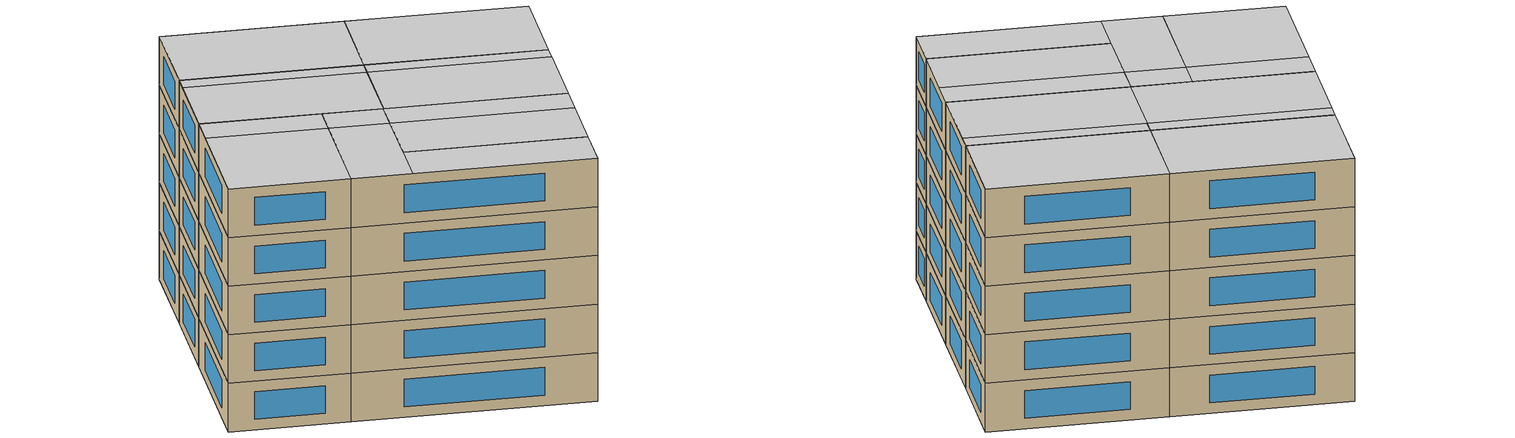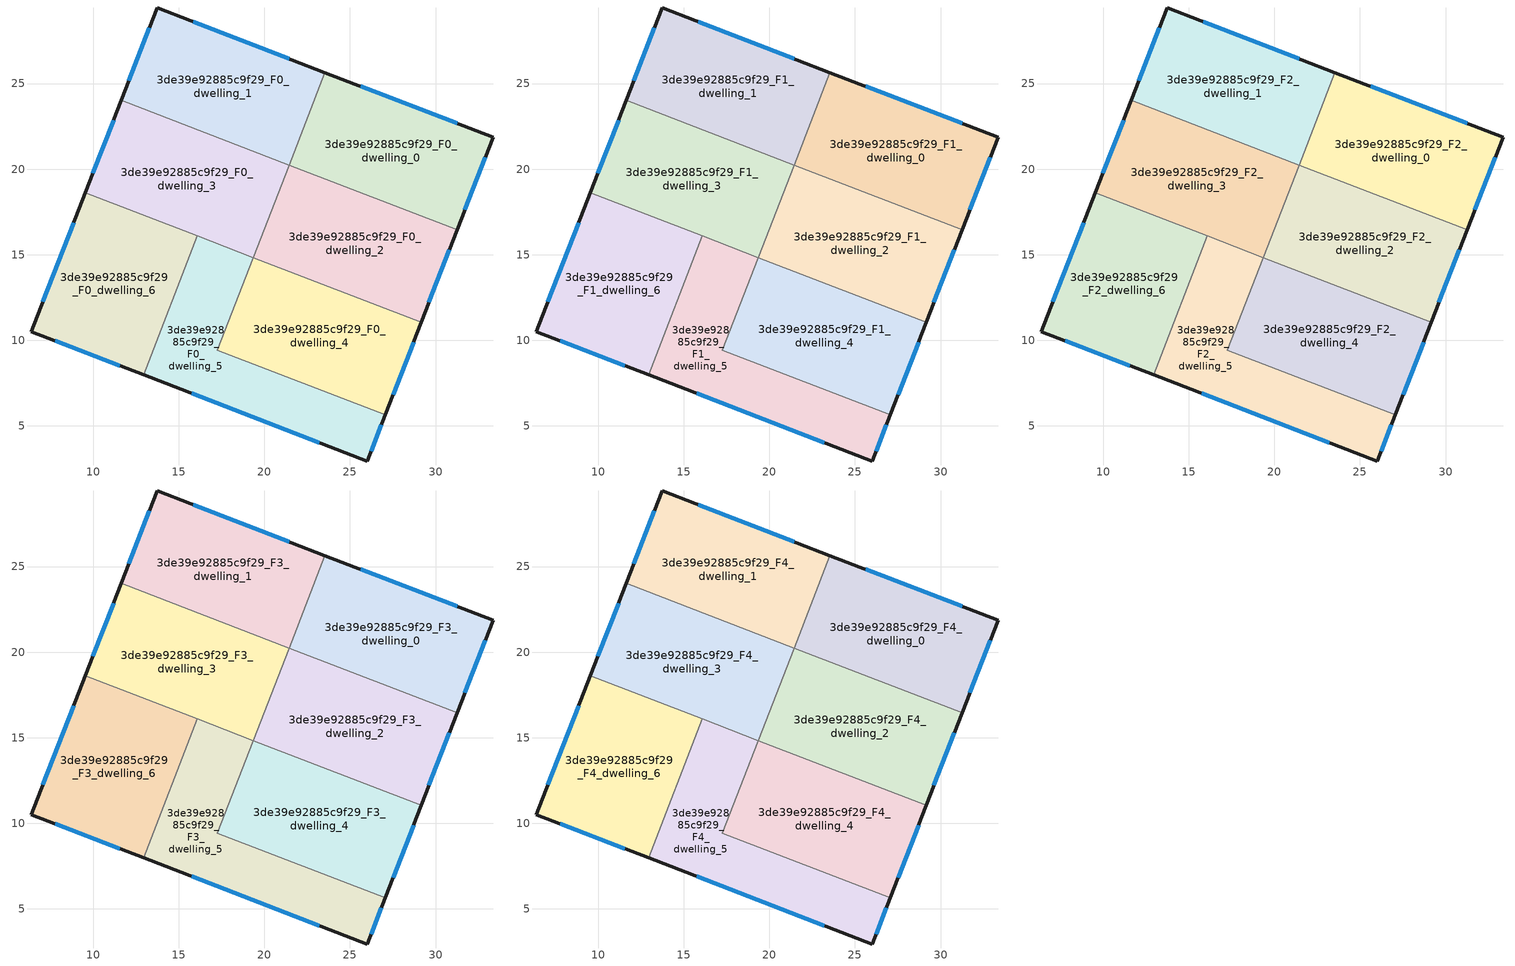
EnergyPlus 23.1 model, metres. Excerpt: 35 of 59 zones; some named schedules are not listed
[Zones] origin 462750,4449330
3de39e92885c9f29_F0_dwelling_0
 floor ground (EU_floor_Construction): 33.36,21.86 31.27,16.46 21.46,20.23 23.54,25.64 z0
 wall outside (EU_wall_Construction): 31.27,16.46 33.36,21.86 23.54,25.64 z0:3
 wall to 3de39e92885c9f29_F0_dwelling_1 (EU_wall_Construction): 23.54,25.64 21.46,20.23 z0:3
 wall to 3de39e92885c9f29_F0_dwelling_2 (EU_wall_Construction): 21.46,20.23 31.27,16.46 z0:3
 window (EU_Window_Construction): 31.26,22.67 25.65,24.83 / 31.71,17.62 32.91,20.7 z0.64:2.36
3de39e92885c9f29_F0_dwelling_1
 floor ground (EU_floor_Construction): 23.54,25.64 21.46,20.23 11.64,24.01 13.74,29.42 z0
 wall outside (EU_wall_Construction): 23.54,25.64 13.74,29.42 11.64,24.01 z0:3
 wall to 3de39e92885c9f29_F0_dwelling_3 (EU_wall_Construction): 11.64,24.01 21.44,20.24 z0:3
 wall to 3de39e92885c9f29_F0_dwelling_2 (EU_wall_Construction): 21.44,20.24 21.46,20.23 z0:3
 window (EU_Window_Construction): 21.44,26.45 15.84,28.61 / 13.29,28.26 12.09,25.17 z0.64:2.36
3de39e92885c9f29_F0_dwelling_2
 floor ground (EU_floor_Construction): 31.27,16.46 29.17,11.05 19.36,14.83 21.44,20.24 z0
 wall outside (EU_wall_Construction): 29.17,11.05 31.27,16.46 z0:3
 wall to 3de39e92885c9f29_F0_dwelling_3 (EU_wall_Construction): 21.44,20.24 19.36,14.83 z0:3
 wall to 3de39e92885c9f29_F0_dwelling_4 (EU_wall_Construction): 19.36,14.83 29.17,11.05 z0:3
 window (EU_Window_Construction): 29.62,12.21 30.82,15.3 z0.64:2.36
3de39e92885c9f29_F0_dwelling_3
 floor ground (EU_floor_Construction): 21.44,20.24 19.36,14.83 9.54,18.61 11.64,24.01 z0
 wall outside (EU_wall_Construction): 11.64,24.01 9.54,18.61 z0:3
 wall to 3de39e92885c9f29_F0_dwelling_6 (EU_wall_Construction): 9.54,18.61 16.07,16.1 z0:3
 wall to 3de39e92885c9f29_F0_dwelling_5 (EU_wall_Construction): 16.07,16.1 19.34,14.84 z0:3
 wall to 3de39e92885c9f29_F0_dwelling_4 (EU_wall_Construction): 19.34,14.84 19.36,14.83 z0:3
 window (EU_Window_Construction): 11.19,22.86 9.99,19.77 z0.64:2.36
3de39e92885c9f29_F0_dwelling_4
 floor ground (EU_floor_Construction): 29.17,11.05 27.07,5.65 17.26,9.43 19.34,14.84 z0
 wall outside (EU_wall_Construction): 27.07,5.65 29.17,11.05 z0:3
 wall to 3de39e92885c9f29_F0_dwelling_5 (EU_wall_Construction): 19.34,14.84 17.26,9.43 27.07,5.65 z0:3
 window (EU_Window_Construction): 27.52,6.81 28.72,9.9 z0.64:2.36
3de39e92885c9f29_F0_dwelling_5
 floor ground (EU_floor_Construction): 19.34,14.84 17.26,9.43 27.07,5.65 26.02,2.95 12.95,7.98 16.07,16.1 z0
 wall outside (EU_wall_Construction): 12.95,7.98 26.02,2.95 27.07,5.65 z0:3
 wall to 3de39e92885c9f29_F0_dwelling_6 (EU_wall_Construction): 16.07,16.1 12.95,7.98 z0:3
 window (EU_Window_Construction): 26.24,3.53 26.84,5.07 / 15.75,6.9 23.22,4.03 z0.64:2.36
3de39e92885c9f29_F0_dwelling_6
 floor ground (EU_floor_Construction): 16.07,16.1 12.95,7.98 6.39,10.5 9.54,18.61 z0
 wall outside (EU_wall_Construction): 9.54,18.61 6.39,10.5 12.95,7.98 z0:3
 window (EU_Window_Construction): 7.8,9.96 11.54,8.52 / 8.87,16.87 7.07,12.24 z0.64:2.36
3de39e92885c9f29_F1_dwelling_0
 floor to 3de39e92885c9f29_F0_dwelling_0 (EU_floor_Construction): 33.36,21.86 31.27,16.46 21.46,20.23 23.54,25.64 z3
 wall outside (EU_wall_Construction): 31.27,16.46 33.36,21.86 23.54,25.64 z3:6
 wall to 3de39e92885c9f29_F1_dwelling_1 (EU_wall_Construction): 23.54,25.64 21.46,20.23 z3:6
 wall to 3de39e92885c9f29_F1_dwelling_2 (EU_wall_Construction): 21.46,20.23 31.27,16.46 z3:6
 window (EU_Window_Construction): 31.26,22.67 25.65,24.83 / 31.71,17.62 32.91,20.7 z3.64:5.36
3de39e92885c9f29_F1_dwelling_1
 floor to 3de39e92885c9f29_F0_dwelling_1 (EU_floor_Construction): 23.54,25.64 21.46,20.23 11.64,24.01 13.74,29.42 z3
 wall outside (EU_wall_Construction): 23.54,25.64 13.74,29.42 11.64,24.01 z3:6
 wall to 3de39e92885c9f29_F1_dwelling_3 (EU_wall_Construction): 11.64,24.01 21.44,20.24 z3:6
 wall to 3de39e92885c9f29_F1_dwelling_2 (EU_wall_Construction): 21.44,20.24 21.46,20.23 z3:6
 window (EU_Window_Construction): 21.44,26.45 15.84,28.61 / 13.29,28.26 12.09,25.17 z3.64:5.36
3de39e92885c9f29_F1_dwelling_2
 floor to 3de39e92885c9f29_F0_dwelling_2 (EU_floor_Construction): 31.27,16.46 29.17,11.05 19.36,14.83 21.44,20.24 z3
 wall outside (EU_wall_Construction): 29.17,11.05 31.27,16.46 z3:6
 wall to 3de39e92885c9f29_F1_dwelling_3 (EU_wall_Construction): 21.44,20.24 19.36,14.83 z3:6
 wall to 3de39e92885c9f29_F1_dwelling_4 (EU_wall_Construction): 19.36,14.83 29.17,11.05 z3:6
 window (EU_Window_Construction): 29.62,12.21 30.82,15.3 z3.64:5.36
3de39e92885c9f29_F1_dwelling_3
 floor to 3de39e92885c9f29_F0_dwelling_3 (EU_floor_Construction): 21.44,20.24 19.36,14.83 9.54,18.61 11.64,24.01 z3
 wall outside (EU_wall_Construction): 11.64,24.01 9.54,18.61 z3:6
 wall to 3de39e92885c9f29_F1_dwelling_6 (EU_wall_Construction): 9.54,18.61 16.07,16.1 z3:6
 wall to 3de39e92885c9f29_F1_dwelling_5 (EU_wall_Construction): 16.07,16.1 19.34,14.84 z3:6
 wall to 3de39e92885c9f29_F1_dwelling_4 (EU_wall_Construction): 19.34,14.84 19.36,14.83 z3:6
 window (EU_Window_Construction): 11.19,22.86 9.99,19.77 z3.64:5.36
3de39e92885c9f29_F1_dwelling_4
 floor to 3de39e92885c9f29_F0_dwelling_4 (EU_floor_Construction): 29.17,11.05 27.07,5.65 17.26,9.43 19.34,14.84 z3
 wall outside (EU_wall_Construction): 27.07,5.65 29.17,11.05 z3:6
 wall to 3de39e92885c9f29_F1_dwelling_5 (EU_wall_Construction): 19.34,14.84 17.26,9.43 27.07,5.65 z3:6
 window (EU_Window_Construction): 27.52,6.81 28.72,9.9 z3.64:5.36
3de39e92885c9f29_F1_dwelling_5
 floor to 3de39e92885c9f29_F0_dwelling_5 (EU_floor_Construction): 19.34,14.84 17.26,9.43 27.07,5.65 26.02,2.95 12.95,7.98 16.07,16.1 z3
 wall outside (EU_wall_Construction): 12.95,7.98 26.02,2.95 27.07,5.65 z3:6
 wall to 3de39e92885c9f29_F1_dwelling_6 (EU_wall_Construction): 16.07,16.1 12.95,7.98 z3:6
 window (EU_Window_Construction): 26.24,3.53 26.84,5.07 / 15.75,6.9 23.22,4.03 z3.64:5.36
3de39e92885c9f29_F1_dwelling_6
 floor to 3de39e92885c9f29_F0_dwelling_6 (EU_floor_Construction): 16.07,16.1 12.95,7.98 6.39,10.5 9.54,18.61 z3
 wall outside (EU_wall_Construction): 9.54,18.61 6.39,10.5 12.95,7.98 z3:6
 window (EU_Window_Construction): 7.8,9.96 11.54,8.52 / 8.87,16.87 7.07,12.24 z3.64:5.36
3de39e92885c9f29_F2_dwelling_0
 floor to 3de39e92885c9f29_F1_dwelling_0 (EU_floor_Construction): 33.36,21.86 31.27,16.46 21.46,20.23 23.54,25.64 z6
 wall outside (EU_wall_Construction): 31.27,16.46 33.36,21.86 23.54,25.64 z6:9
 wall to 3de39e92885c9f29_F2_dwelling_1 (EU_wall_Construction): 23.54,25.64 21.46,20.23 z6:9
 wall to 3de39e92885c9f29_F2_dwelling_2 (EU_wall_Construction): 21.46,20.23 31.27,16.46 z6:9
 window (EU_Window_Construction): 31.26,22.67 25.65,24.83 / 31.71,17.62 32.91,20.7 z6.64:8.36
3de39e92885c9f29_F2_dwelling_1
 floor to 3de39e92885c9f29_F1_dwelling_1 (EU_floor_Construction): 23.54,25.64 21.46,20.23 11.64,24.01 13.74,29.42 z6
 wall outside (EU_wall_Construction): 23.54,25.64 13.74,29.42 11.64,24.01 z6:9
 wall to 3de39e92885c9f29_F2_dwelling_3 (EU_wall_Construction): 11.64,24.01 21.44,20.24 z6:9
 wall to 3de39e92885c9f29_F2_dwelling_2 (EU_wall_Construction): 21.44,20.24 21.46,20.23 z6:9
 window (EU_Window_Construction): 21.44,26.45 15.84,28.61 / 13.29,28.26 12.09,25.17 z6.64:8.36
3de39e92885c9f29_F2_dwelling_2
 floor to 3de39e92885c9f29_F1_dwelling_2 (EU_floor_Construction): 31.27,16.46 29.17,11.05 19.36,14.83 21.44,20.24 z6
 wall outside (EU_wall_Construction): 29.17,11.05 31.27,16.46 z6:9
 wall to 3de39e92885c9f29_F2_dwelling_3 (EU_wall_Construction): 21.44,20.24 19.36,14.83 z6:9
 wall to 3de39e92885c9f29_F2_dwelling_4 (EU_wall_Construction): 19.36,14.83 29.17,11.05 z6:9
 window (EU_Window_Construction): 29.62,12.21 30.82,15.3 z6.64:8.36
3de39e92885c9f29_F2_dwelling_3
 floor to 3de39e92885c9f29_F1_dwelling_3 (EU_floor_Construction): 21.44,20.24 19.36,14.83 9.54,18.61 11.64,24.01 z6
 wall outside (EU_wall_Construction): 11.64,24.01 9.54,18.61 z6:9
 wall to 3de39e92885c9f29_F2_dwelling_6 (EU_wall_Construction): 9.54,18.61 16.07,16.1 z6:9
 wall to 3de39e92885c9f29_F2_dwelling_5 (EU_wall_Construction): 16.07,16.1 19.34,14.84 z6:9
 wall to 3de39e92885c9f29_F2_dwelling_4 (EU_wall_Construction): 19.34,14.84 19.36,14.83 z6:9
 window (EU_Window_Construction): 11.19,22.86 9.99,19.77 z6.64:8.36
3de39e92885c9f29_F2_dwelling_4
 floor to 3de39e92885c9f29_F1_dwelling_4 (EU_floor_Construction): 29.17,11.05 27.07,5.65 17.26,9.43 19.34,14.84 z6
 wall outside (EU_wall_Construction): 27.07,5.65 29.17,11.05 z6:9
 wall to 3de39e92885c9f29_F2_dwelling_5 (EU_wall_Construction): 19.34,14.84 17.26,9.43 27.07,5.65 z6:9
 window (EU_Window_Construction): 27.52,6.81 28.72,9.9 z6.64:8.36
3de39e92885c9f29_F2_dwelling_5
 floor to 3de39e92885c9f29_F1_dwelling_5 (EU_floor_Construction): 19.34,14.84 17.26,9.43 27.07,5.65 26.02,2.95 12.95,7.98 16.07,16.1 z6
 wall outside (EU_wall_Construction): 12.95,7.98 26.02,2.95 27.07,5.65 z6:9
 wall to 3de39e92885c9f29_F2_dwelling_6 (EU_wall_Construction): 16.07,16.1 12.95,7.98 z6:9
 window (EU_Window_Construction): 26.24,3.53 26.84,5.07 / 15.75,6.9 23.22,4.03 z6.64:8.36
3de39e92885c9f29_F2_dwelling_6
 floor to 3de39e92885c9f29_F1_dwelling_6 (EU_floor_Construction): 16.07,16.1 12.95,7.98 6.39,10.5 9.54,18.61 z6
 wall outside (EU_wall_Construction): 9.54,18.61 6.39,10.5 12.95,7.98 z6:9
 window (EU_Window_Construction): 7.8,9.96 11.54,8.52 / 8.87,16.87 7.07,12.24 z6.64:8.36
3de39e92885c9f29_F3_dwelling_0
 floor to 3de39e92885c9f29_F2_dwelling_0 (EU_floor_Construction): 33.36,21.86 31.27,16.46 21.46,20.23 23.54,25.64 z9
 wall outside (EU_wall_Construction): 31.27,16.46 33.36,21.86 23.54,25.64 z9:12
 wall to 3de39e92885c9f29_F3_dwelling_1 (EU_wall_Construction): 23.54,25.64 21.46,20.23 z9:12
 wall to 3de39e92885c9f29_F3_dwelling_2 (EU_wall_Construction): 21.46,20.23 31.27,16.46 z9:12
 window (EU_Window_Construction): 31.26,22.67 25.65,24.83 / 31.71,17.62 32.91,20.7 z9.64:11.36
3de39e92885c9f29_F3_dwelling_1
 floor to 3de39e92885c9f29_F2_dwelling_1 (EU_floor_Construction): 23.54,25.64 21.46,20.23 11.64,24.01 13.74,29.42 z9
 wall outside (EU_wall_Construction): 23.54,25.64 13.74,29.42 11.64,24.01 z9:12
 wall to 3de39e92885c9f29_F3_dwelling_3 (EU_wall_Construction): 11.64,24.01 21.44,20.24 z9:12
 wall to 3de39e92885c9f29_F3_dwelling_2 (EU_wall_Construction): 21.44,20.24 21.46,20.23 z9:12
 window (EU_Window_Construction): 21.44,26.45 15.84,28.61 / 13.29,28.26 12.09,25.17 z9.64:11.36
3de39e92885c9f29_F3_dwelling_2
 floor to 3de39e92885c9f29_F2_dwelling_2 (EU_floor_Construction): 31.27,16.46 29.17,11.05 19.36,14.83 21.44,20.24 z9
 wall outside (EU_wall_Construction): 29.17,11.05 31.27,16.46 z9:12
 wall to 3de39e92885c9f29_F3_dwelling_3 (EU_wall_Construction): 21.44,20.24 19.36,14.83 z9:12
 wall to 3de39e92885c9f29_F3_dwelling_4 (EU_wall_Construction): 19.36,14.83 29.17,11.05 z9:12
 window (EU_Window_Construction): 29.62,12.21 30.82,15.3 z9.64:11.36
3de39e92885c9f29_F3_dwelling_3
 floor to 3de39e92885c9f29_F2_dwelling_3 (EU_floor_Construction): 21.44,20.24 19.36,14.83 9.54,18.61 11.64,24.01 z9
 wall outside (EU_wall_Construction): 11.64,24.01 9.54,18.61 z9:12
 wall to 3de39e92885c9f29_F3_dwelling_6 (EU_wall_Construction): 9.54,18.61 16.07,16.1 z9:12
 wall to 3de39e92885c9f29_F3_dwelling_5 (EU_wall_Construction): 16.07,16.1 19.34,14.84 z9:12
 wall to 3de39e92885c9f29_F3_dwelling_4 (EU_wall_Construction): 19.34,14.84 19.36,14.83 z9:12
 window (EU_Window_Construction): 11.19,22.86 9.99,19.77 z9.64:11.36
3de39e92885c9f29_F3_dwelling_4
 floor to 3de39e92885c9f29_F2_dwelling_4 (EU_floor_Construction): 29.17,11.05 27.07,5.65 17.26,9.43 19.34,14.84 z9
 wall outside (EU_wall_Construction): 27.07,5.65 29.17,11.05 z9:12
 wall to 3de39e92885c9f29_F3_dwelling_5 (EU_wall_Construction): 19.34,14.84 17.26,9.43 27.07,5.65 z9:12
 window (EU_Window_Construction): 27.52,6.81 28.72,9.9 z9.64:11.36
3de39e92885c9f29_F3_dwelling_5
 floor to 3de39e92885c9f29_F2_dwelling_5 (EU_floor_Construction): 19.34,14.84 17.26,9.43 27.07,5.65 26.02,2.95 12.95,7.98 16.07,16.1 z9
 wall outside (EU_wall_Construction): 12.95,7.98 26.02,2.95 27.07,5.65 z9:12
 wall to 3de39e92885c9f29_F3_dwelling_6 (EU_wall_Construction): 16.07,16.1 12.95,7.98 z9:12
 window (EU_Window_Construction): 26.24,3.53 26.84,5.07 / 15.75,6.9 23.22,4.03 z9.64:11.36
3de39e92885c9f29_F3_dwelling_6
 floor to 3de39e92885c9f29_F2_dwelling_6 (EU_floor_Construction): 16.07,16.1 12.95,7.98 6.39,10.5 9.54,18.61 z9
 wall outside (EU_wall_Construction): 9.54,18.61 6.39,10.5 12.95,7.98 z9:12
 window (EU_Window_Construction): 7.8,9.96 11.54,8.52 / 8.87,16.87 7.07,12.24 z9.64:11.36
3de39e92885c9f29_F4_dwelling_0
 floor to 3de39e92885c9f29_F3_dwelling_0 (EU_floor_Construction): 33.36,21.86 31.27,16.46 21.46,20.23 23.54,25.64 z12
 wall outside (EU_wall_Construction): 31.27,16.46 33.36,21.86 23.54,25.64 z12:15
 wall to 3de39e92885c9f29_F4_dwelling_1 (EU_wall_Construction): 23.54,25.64 21.46,20.23 z12:15
 wall to 3de39e92885c9f29_F4_dwelling_2 (EU_wall_Construction): 21.46,20.23 31.27,16.46 z12:15
 window (EU_Window_Construction): 31.26,22.67 25.65,24.83 / 31.71,17.62 32.91,20.7 z12.64:14.36
 ceiling adiabatic (EU_roof_Construction): 31.27,16.46 33.36,21.86 23.54,25.64 21.46,20.23 z15
3de39e92885c9f29_F4_dwelling_1
 floor to 3de39e92885c9f29_F3_dwelling_1 (EU_floor_Construction): 23.54,25.64 21.46,20.23 11.64,24.01 13.74,29.42 z12
 wall outside (EU_wall_Construction): 23.54,25.64 13.74,29.42 11.64,24.01 z12:15
 wall to 3de39e92885c9f29_F4_dwelling_3 (EU_wall_Construction): 11.64,24.01 21.44,20.24 z12:15
 wall to 3de39e92885c9f29_F4_dwelling_2 (EU_wall_Construction): 21.44,20.24 21.46,20.23 z12:15
 window (EU_Window_Construction): 21.44,26.45 15.84,28.61 / 13.29,28.26 12.09,25.17 z12.64:14.36
 ceiling to 3de39e92885c9f29_F5_dwelling_1 (EU_floor_Construction): 21.46,20.23 23.54,25.64 13.74,29.42 11.64,24.01 z15
3de39e92885c9f29_F4_dwelling_2
 floor to 3de39e92885c9f29_F3_dwelling_2 (EU_floor_Construction): 31.27,16.46 29.17,11.05 19.36,14.83 21.44,20.24 z12
 wall outside (EU_wall_Construction): 29.17,11.05 31.27,16.46 z12:15
 wall to 3de39e92885c9f29_F4_dwelling_3 (EU_wall_Construction): 21.44,20.24 19.36,14.83 z12:15
 wall to 3de39e92885c9f29_F4_dwelling_4 (EU_wall_Construction): 19.36,14.83 29.17,11.05 z12:15
 window (EU_Window_Construction): 29.62,12.21 30.82,15.3 z12.64:14.36
 ceiling adiabatic (EU_roof_Construction): 29.17,11.05 30.91,15.56 21.1,19.34 19.36,14.83 z15; 30.91,15.56 31.27,16.46 21.46,20.23 21.11,19.33 z15
 ceiling to 3de39e92885c9f29_F5_dwelling_1 (EU_floor_Construction): 21.11,19.33 21.46,20.23 21.44,20.24 21.1,19.34 z15
3de39e92885c9f29_F4_dwelling_3
 floor to 3de39e92885c9f29_F3_dwelling_3 (EU_floor_Construction): 21.44,20.24 19.36,14.83 9.54,18.61 11.64,24.01 z12
 wall outside (EU_wall_Construction): 11.64,24.01 9.54,18.61 z12:15
 wall to 3de39e92885c9f29_F4_dwelling_6 (EU_wall_Construction): 9.54,18.61 16.07,16.1 z12:15
 wall to 3de39e92885c9f29_F4_dwelling_5 (EU_wall_Construction): 16.07,16.1 19.34,14.84 z12:15
 wall to 3de39e92885c9f29_F4_dwelling_4 (EU_wall_Construction): 19.34,14.84 19.36,14.83 z12:15
 window (EU_Window_Construction): 11.19,22.86 9.99,19.77 z12.64:14.36
 ceiling to 3de39e92885c9f29_F5_dwelling_3 (EU_floor_Construction): 19.36,14.83 21.09,19.34 11.29,23.11 9.54,18.61 z15
 ceiling to 3de39e92885c9f29_F5_dwelling_1 (EU_floor_Construction): 21.09,19.34 21.44,20.24 11.64,24.01 11.29,23.11 z15
 ceiling adiabatic (EU_roof_Construction): 19.36,14.83 21.44,20.24 21.09,19.34 z15
3de39e92885c9f29_F4_dwelling_4
 floor to 3de39e92885c9f29_F3_dwelling_4 (EU_floor_Construction): 29.17,11.05 27.07,5.65 17.26,9.43 19.34,14.84 z12
 wall outside (EU_wall_Construction): 27.07,5.65 29.17,11.05 z12:15
 wall to 3de39e92885c9f29_F4_dwelling_5 (EU_wall_Construction): 19.34,14.84 17.26,9.43 27.07,5.65 z12:15
 window (EU_Window_Construction): 27.52,6.81 28.72,9.9 z12.64:14.36
 ceiling adiabatic (EU_roof_Construction): 27.07,5.65 28.47,9.25 18.65,13.03 17.26,9.43 z15
 ceiling to 3de39e92885c9f29_F5_dwelling_2 (EU_floor_Construction): 28.47,9.25 29.17,11.05 19.36,14.83 18.66,13.03 z15
 ceiling to 3de39e92885c9f29_F5_dwelling_3 (EU_floor_Construction): 18.66,13.03 19.36,14.83 19.34,14.84 18.65,13.03 z15
3de39e92885c9f29_F4_dwelling_5
 floor to 3de39e92885c9f29_F3_dwelling_5 (EU_floor_Construction): 19.34,14.84 17.26,9.43 27.07,5.65 26.02,2.95 12.95,7.98 16.07,16.1 z12
 wall outside (EU_wall_Construction): 12.95,7.98 26.02,2.95 27.07,5.65 z12:15
 wall to 3de39e92885c9f29_F4_dwelling_6 (EU_wall_Construction): 16.07,16.1 12.95,7.98 z12:15
 window (EU_Window_Construction): 26.24,3.53 26.84,5.07 / 15.75,6.9 23.22,4.03 z12.64:14.36
 ceiling to 3de39e92885c9f29_F5_dwelling_5 (EU_floor_Construction): 16.21,6.72 18.64,13.04 15.38,14.29 12.95,7.98 z15
 ceiling adiabatic (EU_roof_Construction): 26.02,2.95 27.07,5.65 17.26,9.43 18.65,13.03 16.21,6.72 z15
 ceiling to 3de39e92885c9f29_F5_dwelling_3 (EU_floor_Construction): 18.64,13.04 19.34,14.84 16.07,16.1 15.38,14.29 z15
3de39e92885c9f29_F4_dwelling_6
 floor to 3de39e92885c9f29_F3_dwelling_6 (EU_floor_Construction): 16.07,16.1 12.95,7.98 6.39,10.5 9.54,18.61 z12
 wall outside (EU_wall_Construction): 9.54,18.61 6.39,10.5 12.95,7.98 z12:15
 window (EU_Window_Construction): 7.8,9.96 11.54,8.52 / 8.87,16.87 7.07,12.24 z12.64:14.36
 ceiling to 3de39e92885c9f29_F5_dwelling_5 (EU_floor_Construction): 12.95,7.98 15.38,14.29 8.84,16.81 6.39,10.5 z15
 ceiling to 3de39e92885c9f29_F5_dwelling_3 (EU_floor_Construction): 15.38,14.29 16.07,16.1 9.54,18.61 8.84,16.81 z15
[Building]
EU S2 Campaign: North Axis=0; Terrain=City; Solar Distribution=FullExterior
[Site:Location]
Yerevan-Zvartnots.Intl.AP: Latitude=40.15; Longitude=44.383; Time Zone=4; Elevation=854
[SizingPeriod:WeatherFileDays]
AnnualSizingPeriod: Begin Month=1; Begin Day of Month=1; End Month=12; End Day of Month=31; Day of Week for Start Day=Monday; Use Weather File Daylight Saving Period=No; Use Weather File Rain and Snow Indicators=No
[MATERIAL]
EU_InternalMass_Material: Roughness=MediumRough; Thickness=0.1; Conductivity=1; Density=1800; Specific Heat=900; Thermal Absorptance=0.9; Solar Absorptance=0.7; Visible Absorptance=0.7
[MATERIAL:NOMASS] Roughness=MediumRough; Thermal Absorptance=0.9; Solar Absorptance=0.7; Visible Absorptance=0.7
Name | Thermal Resistance
EU_wall_NoMass | 1.05043
EU_roof_NoMass | 1.45357
EU_floor_NoMass | 0.478065
[WINDOWMATERIAL:SIMPLEGLAZINGSYSTEM]
EU_Window_SimpleGlazing: UFactor=2.5566; Solar Heat Gain Coefficient=0.75; Visible Transmittance=0.75
[CONSTRUCTION]
EU_wall_Construction: EU_wall_NoMass
EU_roof_Construction: EU_roof_NoMass
EU_floor_Construction: EU_floor_NoMass
EU_Window_Construction: EU_Window_SimpleGlazing
EU_InternalMass_Construction: EU_InternalMass_Material
[ZONE] Type=1; Multiplier=1; Ceiling Height=autocalculate; Floor Area=autocalculate; Part of Total Floor Area=Yes
Name | Volume
3de39e92885c9f29_F0_dwelling_0; 3de39e92885c9f29_F1_dwelling_0; 3de39e92885c9f29_F2_dwelling_0; 3de39e92885c9f29_F3_dwelling_0; 3de39e92885c9f29_F4_dwelling_0 | 182.844
3de39e92885c9f29_F0_dwelling_1; 3de39e92885c9f29_F1_dwelling_1; 3de39e92885c9f29_F2_dwelling_1; 3de39e92885c9f29_F3_dwelling_1; 3de39e92885c9f29_F4_dwelling_1; 3de39e92885c9f29_F0_dwelling_4; 3de39e92885c9f29_F1_dwelling_4; 3de39e92885c9f29_F2_dwelling_4; 3de39e92885c9f29_F3_dwelling_4; 3de39e92885c9f29_F4_dwelling_4 | 182.861
3de39e92885c9f29_F0_dwelling_2; 3de39e92885c9f29_F1_dwelling_2; 3de39e92885c9f29_F2_dwelling_2; 3de39e92885c9f29_F3_dwelling_2; 3de39e92885c9f29_F4_dwelling_2 | 182.858
3de39e92885c9f29_F0_dwelling_3; 3de39e92885c9f29_F1_dwelling_3; 3de39e92885c9f29_F2_dwelling_3; 3de39e92885c9f29_F3_dwelling_3; 3de39e92885c9f29_F4_dwelling_3 | 182.859
3de39e92885c9f29_F0_dwelling_5; 3de39e92885c9f29_F1_dwelling_5; 3de39e92885c9f29_F2_dwelling_5; 3de39e92885c9f29_F3_dwelling_5; 3de39e92885c9f29_F4_dwelling_5 | 182.856
3de39e92885c9f29_F0_dwelling_6; 3de39e92885c9f29_F1_dwelling_6; 3de39e92885c9f29_F2_dwelling_6; 3de39e92885c9f29_F3_dwelling_6; 3de39e92885c9f29_F4_dwelling_6 | 182.851
[INTERNALMASS] Construction=EU_InternalMass_Construction
Name | Zone or ZoneList | Surface Area
3de39e92885c9f29_F0_dwelling_0_EU_InternalMass | 3de39e92885c9f29_F0_dwelling_0 | 60.9473
3de39e92885c9f29_F0_dwelling_1_EU_InternalMass | 3de39e92885c9f29_F0_dwelling_1 | 60.9544
3de39e92885c9f29_F0_dwelling_2_EU_InternalMass | 3de39e92885c9f29_F0_dwelling_2 | 60.9546
3de39e92885c9f29_F0_dwelling_3_EU_InternalMass | 3de39e92885c9f29_F0_dwelling_3 | 60.9509
3de39e92885c9f29_F0_dwelling_4_EU_InternalMass | 3de39e92885c9f29_F0_dwelling_4 | 60.9541
3de39e92885c9f29_F0_dwelling_5_EU_InternalMass | 3de39e92885c9f29_F0_dwelling_5 | 60.9519
3de39e92885c9f29_F0_dwelling_6_EU_InternalMass | 3de39e92885c9f29_F0_dwelling_6 | 60.9477
3de39e92885c9f29_F1_dwelling_0_EU_InternalMass | 3de39e92885c9f29_F1_dwelling_0 | 60.9473
3de39e92885c9f29_F1_dwelling_1_EU_InternalMass | 3de39e92885c9f29_F1_dwelling_1 | 60.9544
3de39e92885c9f29_F1_dwelling_2_EU_InternalMass | 3de39e92885c9f29_F1_dwelling_2 | 60.9546
3de39e92885c9f29_F1_dwelling_3_EU_InternalMass | 3de39e92885c9f29_F1_dwelling_3 | 60.9509
3de39e92885c9f29_F1_dwelling_4_EU_InternalMass | 3de39e92885c9f29_F1_dwelling_4 | 60.9541
3de39e92885c9f29_F1_dwelling_5_EU_InternalMass | 3de39e92885c9f29_F1_dwelling_5 | 60.9519
3de39e92885c9f29_F1_dwelling_6_EU_InternalMass | 3de39e92885c9f29_F1_dwelling_6 | 60.9477
3de39e92885c9f29_F2_dwelling_0_EU_InternalMass | 3de39e92885c9f29_F2_dwelling_0 | 60.9473
3de39e92885c9f29_F2_dwelling_1_EU_InternalMass | 3de39e92885c9f29_F2_dwelling_1 | 60.9544
3de39e92885c9f29_F2_dwelling_2_EU_InternalMass | 3de39e92885c9f29_F2_dwelling_2 | 60.9546
3de39e92885c9f29_F2_dwelling_3_EU_InternalMass | 3de39e92885c9f29_F2_dwelling_3 | 60.9509
3de39e92885c9f29_F2_dwelling_4_EU_InternalMass | 3de39e92885c9f29_F2_dwelling_4 | 60.9541
3de39e92885c9f29_F2_dwelling_5_EU_InternalMass | 3de39e92885c9f29_F2_dwelling_5 | 60.9519
3de39e92885c9f29_F2_dwelling_6_EU_InternalMass | 3de39e92885c9f29_F2_dwelling_6 | 60.9477
3de39e92885c9f29_F3_dwelling_0_EU_InternalMass | 3de39e92885c9f29_F3_dwelling_0 | 60.9473
3de39e92885c9f29_F3_dwelling_1_EU_InternalMass | 3de39e92885c9f29_F3_dwelling_1 | 60.9544
3de39e92885c9f29_F3_dwelling_2_EU_InternalMass | 3de39e92885c9f29_F3_dwelling_2 | 60.9546
3de39e92885c9f29_F3_dwelling_3_EU_InternalMass | 3de39e92885c9f29_F3_dwelling_3 | 60.9509
3de39e92885c9f29_F3_dwelling_4_EU_InternalMass | 3de39e92885c9f29_F3_dwelling_4 | 60.9541
3de39e92885c9f29_F3_dwelling_5_EU_InternalMass | 3de39e92885c9f29_F3_dwelling_5 | 60.9519
3de39e92885c9f29_F3_dwelling_6_EU_InternalMass | 3de39e92885c9f29_F3_dwelling_6 | 60.9477
3de39e92885c9f29_F4_dwelling_0_EU_InternalMass | 3de39e92885c9f29_F4_dwelling_0 | 60.9473
3de39e92885c9f29_F4_dwelling_1_EU_InternalMass | 3de39e92885c9f29_F4_dwelling_1 | 60.9544
3de39e92885c9f29_F4_dwelling_2_EU_InternalMass | 3de39e92885c9f29_F4_dwelling_2 | 60.9546
3de39e92885c9f29_F4_dwelling_3_EU_InternalMass | 3de39e92885c9f29_F4_dwelling_3 | 60.9509
3de39e92885c9f29_F4_dwelling_4_EU_InternalMass | 3de39e92885c9f29_F4_dwelling_4 | 60.9541
3de39e92885c9f29_F4_dwelling_5_EU_InternalMass | 3de39e92885c9f29_F4_dwelling_5 | 60.9519
3de39e92885c9f29_F4_dwelling_6_EU_InternalMass | 3de39e92885c9f29_F4_dwelling_6 | 60.9477
[OTHEREQUIPMENT] Fuel Type=Electricity; Design Level Calculation Method=Watts/Area; Power per Zone Floor Area=1; Fraction Latent=0; Fraction Radiant=0; Fraction Lost=0; Carbon Dioxide Generation Rate=0; EndUse Subcategory=EU_Step8_InternalGains
Name | Zone or ZoneList or Space or SpaceList | Schedule
EU_Step8_InternalGain_3de39e92885c9f29_F0_dwelling_0_f000 | 3de39e92885c9f29_F0_dwelling_0 | EU_Step8_GainSchedule_3de39e92885c9f29_F0_dwelling_0_f000
EU_Step8_InternalGain_3de39e92885c9f29_F0_dwelling_1_f000 | 3de39e92885c9f29_F0_dwelling_1 | EU_Step8_GainSchedule_3de39e92885c9f29_F0_dwelling_1_f000
EU_Step8_InternalGain_3de39e92885c9f29_F0_dwelling_2_f000 | 3de39e92885c9f29_F0_dwelling_2 | EU_Step8_GainSchedule_3de39e92885c9f29_F0_dwelling_2_f000
EU_Step8_InternalGain_3de39e92885c9f29_F0_dwelling_3_f000 | 3de39e92885c9f29_F0_dwelling_3 | EU_Step8_GainSchedule_3de39e92885c9f29_F0_dwelling_3_f000
EU_Step8_InternalGain_3de39e92885c9f29_F0_dwelling_4_f000 | 3de39e92885c9f29_F0_dwelling_4 | EU_Step8_GainSchedule_3de39e92885c9f29_F0_dwelling_4_f000
EU_Step8_InternalGain_3de39e92885c9f29_F0_dwelling_5_f000 | 3de39e92885c9f29_F0_dwelling_5 | EU_Step8_GainSchedule_3de39e92885c9f29_F0_dwelling_5_f000
EU_Step8_InternalGain_3de39e92885c9f29_F0_dwelling_6_f000 | 3de39e92885c9f29_F0_dwelling_6 | EU_Step8_GainSchedule_3de39e92885c9f29_F0_dwelling_6_f000
EU_Step8_InternalGain_3de39e92885c9f29_F1_dwelling_0_f000 | 3de39e92885c9f29_F1_dwelling_0 | EU_Step8_GainSchedule_3de39e92885c9f29_F1_dwelling_0_f000
EU_Step8_InternalGain_3de39e92885c9f29_F1_dwelling_1_f000 | 3de39e92885c9f29_F1_dwelling_1 | EU_Step8_GainSchedule_3de39e92885c9f29_F1_dwelling_1_f000
EU_Step8_InternalGain_3de39e92885c9f29_F1_dwelling_2_f000 | 3de39e92885c9f29_F1_dwelling_2 | EU_Step8_GainSchedule_3de39e92885c9f29_F1_dwelling_2_f000
EU_Step8_InternalGain_3de39e92885c9f29_F1_dwelling_3_f000 | 3de39e92885c9f29_F1_dwelling_3 | EU_Step8_GainSchedule_3de39e92885c9f29_F1_dwelling_3_f000
EU_Step8_InternalGain_3de39e92885c9f29_F1_dwelling_4_f000 | 3de39e92885c9f29_F1_dwelling_4 | EU_Step8_GainSchedule_3de39e92885c9f29_F1_dwelling_4_f000
EU_Step8_InternalGain_3de39e92885c9f29_F1_dwelling_5_f000 | 3de39e92885c9f29_F1_dwelling_5 | EU_Step8_GainSchedule_3de39e92885c9f29_F1_dwelling_5_f000
EU_Step8_InternalGain_3de39e92885c9f29_F1_dwelling_6_f000 | 3de39e92885c9f29_F1_dwelling_6 | EU_Step8_GainSchedule_3de39e92885c9f29_F1_dwelling_6_f000
EU_Step8_InternalGain_3de39e92885c9f29_F2_dwelling_0_f000 | 3de39e92885c9f29_F2_dwelling_0 | EU_Step8_GainSchedule_3de39e92885c9f29_F2_dwelling_0_f000
EU_Step8_InternalGain_3de39e92885c9f29_F2_dwelling_1_f000 | 3de39e92885c9f29_F2_dwelling_1 | EU_Step8_GainSchedule_3de39e92885c9f29_F2_dwelling_1_f000
EU_Step8_InternalGain_3de39e92885c9f29_F2_dwelling_2_f000 | 3de39e92885c9f29_F2_dwelling_2 | EU_Step8_GainSchedule_3de39e92885c9f29_F2_dwelling_2_f000
EU_Step8_InternalGain_3de39e92885c9f29_F2_dwelling_3_f000 | 3de39e92885c9f29_F2_dwelling_3 | EU_Step8_GainSchedule_3de39e92885c9f29_F2_dwelling_3_f000
EU_Step8_InternalGain_3de39e92885c9f29_F2_dwelling_4_f000 | 3de39e92885c9f29_F2_dwelling_4 | EU_Step8_GainSchedule_3de39e92885c9f29_F2_dwelling_4_f000
EU_Step8_InternalGain_3de39e92885c9f29_F2_dwelling_5_f000 | 3de39e92885c9f29_F2_dwelling_5 | EU_Step8_GainSchedule_3de39e92885c9f29_F2_dwelling_5_f000
EU_Step8_InternalGain_3de39e92885c9f29_F2_dwelling_6_f000 | 3de39e92885c9f29_F2_dwelling_6 | EU_Step8_GainSchedule_3de39e92885c9f29_F2_dwelling_6_f000
EU_Step8_InternalGain_3de39e92885c9f29_F3_dwelling_0_f000 | 3de39e92885c9f29_F3_dwelling_0 | EU_Step8_GainSchedule_3de39e92885c9f29_F3_dwelling_0_f000
EU_Step8_InternalGain_3de39e92885c9f29_F3_dwelling_1_f000 | 3de39e92885c9f29_F3_dwelling_1 | EU_Step8_GainSchedule_3de39e92885c9f29_F3_dwelling_1_f000
EU_Step8_InternalGain_3de39e92885c9f29_F3_dwelling_2_f000 | 3de39e92885c9f29_F3_dwelling_2 | EU_Step8_GainSchedule_3de39e92885c9f29_F3_dwelling_2_f000
EU_Step8_InternalGain_3de39e92885c9f29_F3_dwelling_3_f000 | 3de39e92885c9f29_F3_dwelling_3 | EU_Step8_GainSchedule_3de39e92885c9f29_F3_dwelling_3_f000
EU_Step8_InternalGain_3de39e92885c9f29_F3_dwelling_4_f000 | 3de39e92885c9f29_F3_dwelling_4 | EU_Step8_GainSchedule_3de39e92885c9f29_F3_dwelling_4_f000
EU_Step8_InternalGain_3de39e92885c9f29_F3_dwelling_5_f000 | 3de39e92885c9f29_F3_dwelling_5 | EU_Step8_GainSchedule_3de39e92885c9f29_F3_dwelling_5_f000
EU_Step8_InternalGain_3de39e92885c9f29_F3_dwelling_6_f000 | 3de39e92885c9f29_F3_dwelling_6 | EU_Step8_GainSchedule_3de39e92885c9f29_F3_dwelling_6_f000
EU_Step8_InternalGain_3de39e92885c9f29_F4_dwelling_0_f000 | 3de39e92885c9f29_F4_dwelling_0 | EU_Step8_GainSchedule_3de39e92885c9f29_F4_dwelling_0_f000
EU_Step8_InternalGain_3de39e92885c9f29_F4_dwelling_1_f000 | 3de39e92885c9f29_F4_dwelling_1 | EU_Step8_GainSchedule_3de39e92885c9f29_F4_dwelling_1_f000
EU_Step8_InternalGain_3de39e92885c9f29_F4_dwelling_2_f000 | 3de39e92885c9f29_F4_dwelling_2 | EU_Step8_GainSchedule_3de39e92885c9f29_F4_dwelling_2_f000
EU_Step8_InternalGain_3de39e92885c9f29_F4_dwelling_3_f000 | 3de39e92885c9f29_F4_dwelling_3 | EU_Step8_GainSchedule_3de39e92885c9f29_F4_dwelling_3_f000
EU_Step8_InternalGain_3de39e92885c9f29_F4_dwelling_4_f000 | 3de39e92885c9f29_F4_dwelling_4 | EU_Step8_GainSchedule_3de39e92885c9f29_F4_dwelling_4_f000
EU_Step8_InternalGain_3de39e92885c9f29_F4_dwelling_5_f000 | 3de39e92885c9f29_F4_dwelling_5 | EU_Step8_GainSchedule_3de39e92885c9f29_F4_dwelling_5_f000
EU_Step8_InternalGain_3de39e92885c9f29_F4_dwelling_6_f000 | 3de39e92885c9f29_F4_dwelling_6 | EU_Step8_GainSchedule_3de39e92885c9f29_F4_dwelling_6_f000
[ZONEVENTILATION:DESIGNFLOWRATE] Schedule=EU_AlwaysOn; Design Flow Rate Calculation Method=AirChanges/Hour; Air Changes per Hour=0.557805; Ventilation Type=Natural; Fan Pressure Rise=0; Fan Total Efficiency=1; Constant Term Coefficient=1; Temperature Term Coefficient=0; Velocity Term Coefficient=0; Velocity Squared Term Coefficient=0; Minimum Indoor Temperature=-100; Maximum Indoor Temperature=100; Delta Temperature=-100; Minimum Outdoor Temperature=-100; Maximum Outdoor Temperature=100; Maximum Wind Speed=40
Name | Zone or ZoneList or Space or SpaceList
EU_ConstantAir_3de39e92885c9f29_F0_dwelling_0 | 3de39e92885c9f29_F0_dwelling_0
EU_ConstantAir_3de39e92885c9f29_F0_dwelling_1 | 3de39e92885c9f29_F0_dwelling_1
EU_ConstantAir_3de39e92885c9f29_F0_dwelling_2 | 3de39e92885c9f29_F0_dwelling_2
EU_ConstantAir_3de39e92885c9f29_F0_dwelling_3 | 3de39e92885c9f29_F0_dwelling_3
EU_ConstantAir_3de39e92885c9f29_F0_dwelling_4 | 3de39e92885c9f29_F0_dwelling_4
EU_ConstantAir_3de39e92885c9f29_F0_dwelling_5 | 3de39e92885c9f29_F0_dwelling_5
EU_ConstantAir_3de39e92885c9f29_F0_dwelling_6 | 3de39e92885c9f29_F0_dwelling_6
EU_ConstantAir_3de39e92885c9f29_F1_dwelling_0 | 3de39e92885c9f29_F1_dwelling_0
EU_ConstantAir_3de39e92885c9f29_F1_dwelling_1 | 3de39e92885c9f29_F1_dwelling_1
EU_ConstantAir_3de39e92885c9f29_F1_dwelling_2 | 3de39e92885c9f29_F1_dwelling_2
EU_ConstantAir_3de39e92885c9f29_F1_dwelling_3 | 3de39e92885c9f29_F1_dwelling_3
EU_ConstantAir_3de39e92885c9f29_F1_dwelling_4 | 3de39e92885c9f29_F1_dwelling_4
EU_ConstantAir_3de39e92885c9f29_F1_dwelling_5 | 3de39e92885c9f29_F1_dwelling_5
EU_ConstantAir_3de39e92885c9f29_F1_dwelling_6 | 3de39e92885c9f29_F1_dwelling_6
EU_ConstantAir_3de39e92885c9f29_F2_dwelling_0 | 3de39e92885c9f29_F2_dwelling_0
EU_ConstantAir_3de39e92885c9f29_F2_dwelling_1 | 3de39e92885c9f29_F2_dwelling_1
EU_ConstantAir_3de39e92885c9f29_F2_dwelling_2 | 3de39e92885c9f29_F2_dwelling_2
EU_ConstantAir_3de39e92885c9f29_F2_dwelling_3 | 3de39e92885c9f29_F2_dwelling_3
EU_ConstantAir_3de39e92885c9f29_F2_dwelling_4 | 3de39e92885c9f29_F2_dwelling_4
EU_ConstantAir_3de39e92885c9f29_F2_dwelling_5 | 3de39e92885c9f29_F2_dwelling_5
EU_ConstantAir_3de39e92885c9f29_F2_dwelling_6 | 3de39e92885c9f29_F2_dwelling_6
EU_ConstantAir_3de39e92885c9f29_F3_dwelling_0 | 3de39e92885c9f29_F3_dwelling_0
EU_ConstantAir_3de39e92885c9f29_F3_dwelling_1 | 3de39e92885c9f29_F3_dwelling_1
EU_ConstantAir_3de39e92885c9f29_F3_dwelling_2 | 3de39e92885c9f29_F3_dwelling_2
EU_ConstantAir_3de39e92885c9f29_F3_dwelling_3 | 3de39e92885c9f29_F3_dwelling_3
EU_ConstantAir_3de39e92885c9f29_F3_dwelling_4 | 3de39e92885c9f29_F3_dwelling_4
EU_ConstantAir_3de39e92885c9f29_F3_dwelling_5 | 3de39e92885c9f29_F3_dwelling_5
EU_ConstantAir_3de39e92885c9f29_F3_dwelling_6 | 3de39e92885c9f29_F3_dwelling_6
EU_ConstantAir_3de39e92885c9f29_F4_dwelling_0 | 3de39e92885c9f29_F4_dwelling_0
EU_ConstantAir_3de39e92885c9f29_F4_dwelling_1 | 3de39e92885c9f29_F4_dwelling_1
EU_ConstantAir_3de39e92885c9f29_F4_dwelling_2 | 3de39e92885c9f29_F4_dwelling_2
EU_ConstantAir_3de39e92885c9f29_F4_dwelling_3 | 3de39e92885c9f29_F4_dwelling_3
EU_ConstantAir_3de39e92885c9f29_F4_dwelling_4 | 3de39e92885c9f29_F4_dwelling_4
EU_ConstantAir_3de39e92885c9f29_F4_dwelling_5 | 3de39e92885c9f29_F4_dwelling_5
EU_ConstantAir_3de39e92885c9f29_F4_dwelling_6 | 3de39e92885c9f29_F4_dwelling_6
[HVACTEMPLATE:ZONE:IDEALLOADSAIRSYSTEM] System Availability Schedule=EU_AlwaysOn; Maximum Heating Supply Air Temperature=50; Minimum Cooling Supply Air Temperature=13; Maximum Heating Supply Air Humidity Ratio=0.0156; Minimum Cooling Supply Air Humidity Ratio=0.0077; Heating Limit=NoLimit; Cooling Limit=NoLimit; Heating Availability Schedule=EU_AlwaysOn; Cooling Availability Schedule=EU_CoolingOff; Dehumidification Control Type=ConstantSensibleHeatRatio; Cooling Sensible Heat Ratio=0.7; Dehumidification Setpoint=60; Humidification Control Type=None; Humidification Setpoint=30; Outdoor Air Method=None; Outdoor Air Flow Rate per Person=0.00944; Outdoor Air Flow Rate per Zone Floor Area=0; Outdoor Air Flow Rate per Zone=0; Demand Controlled Ventilation Type=None; Outdoor Air Economizer Type=NoEconomizer; Heat Recovery Type=None; Sensible Heat Recovery Effectiveness=0.7; Latent Heat Recovery Effectiveness=0.65
Name | Template Thermostat
3de39e92885c9f29_F0_dwelling_0 | EU_HeatOnly_3de39e92885c9f29_F0_dwelling_0
3de39e92885c9f29_F0_dwelling_1 | EU_HeatOnly_3de39e92885c9f29_F0_dwelling_1
3de39e92885c9f29_F0_dwelling_2 | EU_HeatOnly_3de39e92885c9f29_F0_dwelling_2
3de39e92885c9f29_F0_dwelling_3 | EU_HeatOnly_3de39e92885c9f29_F0_dwelling_3
3de39e92885c9f29_F0_dwelling_4 | EU_HeatOnly_3de39e92885c9f29_F0_dwelling_4
3de39e92885c9f29_F0_dwelling_5 | EU_HeatOnly_3de39e92885c9f29_F0_dwelling_5
3de39e92885c9f29_F0_dwelling_6 | EU_HeatOnly_3de39e92885c9f29_F0_dwelling_6
3de39e92885c9f29_F1_dwelling_0 | EU_HeatOnly_3de39e92885c9f29_F1_dwelling_0
3de39e92885c9f29_F1_dwelling_1 | EU_HeatOnly_3de39e92885c9f29_F1_dwelling_1
3de39e92885c9f29_F1_dwelling_2 | EU_HeatOnly_3de39e92885c9f29_F1_dwelling_2
3de39e92885c9f29_F1_dwelling_3 | EU_HeatOnly_3de39e92885c9f29_F1_dwelling_3
3de39e92885c9f29_F1_dwelling_4 | EU_HeatOnly_3de39e92885c9f29_F1_dwelling_4
3de39e92885c9f29_F1_dwelling_5 | EU_HeatOnly_3de39e92885c9f29_F1_dwelling_5
3de39e92885c9f29_F1_dwelling_6 | EU_HeatOnly_3de39e92885c9f29_F1_dwelling_6
3de39e92885c9f29_F2_dwelling_0 | EU_HeatOnly_3de39e92885c9f29_F2_dwelling_0
3de39e92885c9f29_F2_dwelling_1 | EU_HeatOnly_3de39e92885c9f29_F2_dwelling_1
3de39e92885c9f29_F2_dwelling_2 | EU_HeatOnly_3de39e92885c9f29_F2_dwelling_2
3de39e92885c9f29_F2_dwelling_3 | EU_HeatOnly_3de39e92885c9f29_F2_dwelling_3
3de39e92885c9f29_F2_dwelling_4 | EU_HeatOnly_3de39e92885c9f29_F2_dwelling_4
3de39e92885c9f29_F2_dwelling_5 | EU_HeatOnly_3de39e92885c9f29_F2_dwelling_5
3de39e92885c9f29_F2_dwelling_6 | EU_HeatOnly_3de39e92885c9f29_F2_dwelling_6
3de39e92885c9f29_F3_dwelling_0 | EU_HeatOnly_3de39e92885c9f29_F3_dwelling_0
3de39e92885c9f29_F3_dwelling_1 | EU_HeatOnly_3de39e92885c9f29_F3_dwelling_1
3de39e92885c9f29_F3_dwelling_2 | EU_HeatOnly_3de39e92885c9f29_F3_dwelling_2
3de39e92885c9f29_F3_dwelling_3 | EU_HeatOnly_3de39e92885c9f29_F3_dwelling_3
3de39e92885c9f29_F3_dwelling_4 | EU_HeatOnly_3de39e92885c9f29_F3_dwelling_4
3de39e92885c9f29_F3_dwelling_5 | EU_HeatOnly_3de39e92885c9f29_F3_dwelling_5
3de39e92885c9f29_F3_dwelling_6 | EU_HeatOnly_3de39e92885c9f29_F3_dwelling_6
3de39e92885c9f29_F4_dwelling_0 | EU_HeatOnly_3de39e92885c9f29_F4_dwelling_0
3de39e92885c9f29_F4_dwelling_1 | EU_HeatOnly_3de39e92885c9f29_F4_dwelling_1
3de39e92885c9f29_F4_dwelling_2 | EU_HeatOnly_3de39e92885c9f29_F4_dwelling_2
3de39e92885c9f29_F4_dwelling_3 | EU_HeatOnly_3de39e92885c9f29_F4_dwelling_3
3de39e92885c9f29_F4_dwelling_4 | EU_HeatOnly_3de39e92885c9f29_F4_dwelling_4
3de39e92885c9f29_F4_dwelling_5 | EU_HeatOnly_3de39e92885c9f29_F4_dwelling_5
3de39e92885c9f29_F4_dwelling_6 | EU_HeatOnly_3de39e92885c9f29_F4_dwelling_6
[SIZING:ZONE] Zone Cooling Design Supply Air Temperature Input Method=SupplyAirTemperature; Zone Cooling Design Supply Air Temperature=13; Zone Heating Design Supply Air Temperature Input Method=SupplyAirTemperature; Zone Heating Design Supply Air Temperature=50; Zone Cooling Design Supply Air Humidity Ratio=0.008; Zone Heating Design Supply Air Humidity Ratio=0.008; Cooling Design Air Flow Method=DesignDay; Cooling Design Air Flow Rate=0; Cooling Minimum Air Flow per Zone Floor Area=0.000762; Cooling Minimum Air Flow=0; Cooling Minimum Air Flow Fraction=0.2; Heating Design Air Flow Method=DesignDay; Heating Design Air Flow Rate=0; Heating Maximum Air Flow per Zone Floor Area=0.002032; Heating Maximum Air Flow=0.141576; Heating Maximum Air Flow Fraction=0.3; Account for Dedicated Outdoor Air System=No; Dedicated Outdoor Air System Control Strategy=NeutralSupplyAir; Dedicated Outdoor Air Low Setpoint Temperature for Design=autosize; Dedicated Outdoor Air High Setpoint Temperature for Design=autosize; Zone Load Sizing Method=Sensible Load Only No Latent Load; Zone Latent Cooling Design Supply Air Humidity Ratio Input Method=HumidityRatioDifference; Zone Cooling Design Supply Air Humidity Ratio Difference=0.005; Zone Latent Heating Design Supply Air Humidity Ratio Input Method=HumidityRatioDifference; Zone Humidification Design Supply Air Humidity Ratio Difference=0.005
3de39e92885c9f29_F0_dwelling_0; 3de39e92885c9f29_F0_dwelling_1; 3de39e92885c9f29_F0_dwelling_2; 3de39e92885c9f29_F0_dwelling_3; 3de39e92885c9f29_F0_dwelling_4; 3de39e92885c9f29_F0_dwelling_5; 3de39e92885c9f29_F0_dwelling_6; 3de39e92885c9f29_F1_dwelling_0; 3de39e92885c9f29_F1_dwelling_1; 3de39e92885c9f29_F1_dwelling_2; 3de39e92885c9f29_F1_dwelling_3; 3de39e92885c9f29_F1_dwelling_4; 3de39e92885c9f29_F1_dwelling_5; 3de39e92885c9f29_F1_dwelling_6; 3de39e92885c9f29_F2_dwelling_0; 3de39e92885c9f29_F2_dwelling_1; 3de39e92885c9f29_F2_dwelling_2; 3de39e92885c9f29_F2_dwelling_3; 3de39e92885c9f29_F2_dwelling_4; 3de39e92885c9f29_F2_dwelling_5; 3de39e92885c9f29_F2_dwelling_6; 3de39e92885c9f29_F3_dwelling_0; 3de39e92885c9f29_F3_dwelling_1; 3de39e92885c9f29_F3_dwelling_2; 3de39e92885c9f29_F3_dwelling_3; 3de39e92885c9f29_F3_dwelling_4; 3de39e92885c9f29_F3_dwelling_5; 3de39e92885c9f29_F3_dwelling_6; 3de39e92885c9f29_F4_dwelling_0; 3de39e92885c9f29_F4_dwelling_1; 3de39e92885c9f29_F4_dwelling_2; 3de39e92885c9f29_F4_dwelling_3; 3de39e92885c9f29_F4_dwelling_4; 3de39e92885c9f29_F4_dwelling_5; 3de39e92885c9f29_F4_dwelling_6
[SCHEDULE:FILE] Column Number=1; Rows to Skip at Top=0; Number of Hours of Data=8760; Column Separator=Comma; Interpolate to Timestep=No; Minutes per Item=60; Adjust Schedule for Daylight Savings=Yes
Name | File
EU_Step8_GainSchedule_3de39e92885c9f29_F0_dwelling_0_f000 | ../../schedules/3de39e92885c9f29/3de39e92885c9f29_F0_dwelling_0_f000_gain.csv
EU_Step8_GainSchedule_3de39e92885c9f29_F0_dwelling_1_f000 | ../../schedules/3de39e92885c9f29/3de39e92885c9f29_F0_dwelling_1_f000_gain.csv
EU_Step8_GainSchedule_3de39e92885c9f29_F0_dwelling_2_f000 | ../../schedules/3de39e92885c9f29/3de39e92885c9f29_F0_dwelling_2_f000_gain.csv
EU_Step8_GainSchedule_3de39e92885c9f29_F0_dwelling_3_f000 | ../../schedules/3de39e92885c9f29/3de39e92885c9f29_F0_dwelling_3_f000_gain.csv
EU_Step8_GainSchedule_3de39e92885c9f29_F0_dwelling_4_f000 | ../../schedules/3de39e92885c9f29/3de39e92885c9f29_F0_dwelling_4_f000_gain.csv
EU_Step8_GainSchedule_3de39e92885c9f29_F0_dwelling_5_f000 | ../../schedules/3de39e92885c9f29/3de39e92885c9f29_F0_dwelling_5_f000_gain.csv
EU_Step8_GainSchedule_3de39e92885c9f29_F0_dwelling_6_f000 | ../../schedules/3de39e92885c9f29/3de39e92885c9f29_F0_dwelling_6_f000_gain.csv
EU_Step8_GainSchedule_3de39e92885c9f29_F1_dwelling_0_f000 | ../../schedules/3de39e92885c9f29/3de39e92885c9f29_F1_dwelling_0_f000_gain.csv
EU_Step8_GainSchedule_3de39e92885c9f29_F1_dwelling_1_f000 | ../../schedules/3de39e92885c9f29/3de39e92885c9f29_F1_dwelling_1_f000_gain.csv
EU_Step8_GainSchedule_3de39e92885c9f29_F1_dwelling_2_f000 | ../../schedules/3de39e92885c9f29/3de39e92885c9f29_F1_dwelling_2_f000_gain.csv
EU_Step8_GainSchedule_3de39e92885c9f29_F1_dwelling_3_f000 | ../../schedules/3de39e92885c9f29/3de39e92885c9f29_F1_dwelling_3_f000_gain.csv
EU_Step8_GainSchedule_3de39e92885c9f29_F1_dwelling_4_f000 | ../../schedules/3de39e92885c9f29/3de39e92885c9f29_F1_dwelling_4_f000_gain.csv
EU_Step8_GainSchedule_3de39e92885c9f29_F1_dwelling_5_f000 | ../../schedules/3de39e92885c9f29/3de39e92885c9f29_F1_dwelling_5_f000_gain.csv
EU_Step8_GainSchedule_3de39e92885c9f29_F1_dwelling_6_f000 | ../../schedules/3de39e92885c9f29/3de39e92885c9f29_F1_dwelling_6_f000_gain.csv
EU_Step8_GainSchedule_3de39e92885c9f29_F2_dwelling_0_f000 | ../../schedules/3de39e92885c9f29/3de39e92885c9f29_F2_dwelling_0_f000_gain.csv
EU_Step8_GainSchedule_3de39e92885c9f29_F2_dwelling_1_f000 | ../../schedules/3de39e92885c9f29/3de39e92885c9f29_F2_dwelling_1_f000_gain.csv
EU_Step8_GainSchedule_3de39e92885c9f29_F2_dwelling_2_f000 | ../../schedules/3de39e92885c9f29/3de39e92885c9f29_F2_dwelling_2_f000_gain.csv
EU_Step8_GainSchedule_3de39e92885c9f29_F2_dwelling_3_f000 | ../../schedules/3de39e92885c9f29/3de39e92885c9f29_F2_dwelling_3_f000_gain.csv
EU_Step8_GainSchedule_3de39e92885c9f29_F2_dwelling_4_f000 | ../../schedules/3de39e92885c9f29/3de39e92885c9f29_F2_dwelling_4_f000_gain.csv
EU_Step8_GainSchedule_3de39e92885c9f29_F2_dwelling_5_f000 | ../../schedules/3de39e92885c9f29/3de39e92885c9f29_F2_dwelling_5_f000_gain.csv
EU_Step8_GainSchedule_3de39e92885c9f29_F2_dwelling_6_f000 | ../../schedules/3de39e92885c9f29/3de39e92885c9f29_F2_dwelling_6_f000_gain.csv
EU_Step8_GainSchedule_3de39e92885c9f29_F3_dwelling_0_f000 | ../../schedules/3de39e92885c9f29/3de39e92885c9f29_F3_dwelling_0_f000_gain.csv
EU_Step8_GainSchedule_3de39e92885c9f29_F3_dwelling_1_f000 | ../../schedules/3de39e92885c9f29/3de39e92885c9f29_F3_dwelling_1_f000_gain.csv
EU_Step8_GainSchedule_3de39e92885c9f29_F3_dwelling_2_f000 | ../../schedules/3de39e92885c9f29/3de39e92885c9f29_F3_dwelling_2_f000_gain.csv
EU_Step8_GainSchedule_3de39e92885c9f29_F3_dwelling_3_f000 | ../../schedules/3de39e92885c9f29/3de39e92885c9f29_F3_dwelling_3_f000_gain.csv
EU_Step8_GainSchedule_3de39e92885c9f29_F3_dwelling_4_f000 | ../../schedules/3de39e92885c9f29/3de39e92885c9f29_F3_dwelling_4_f000_gain.csv
EU_Step8_GainSchedule_3de39e92885c9f29_F3_dwelling_5_f000 | ../../schedules/3de39e92885c9f29/3de39e92885c9f29_F3_dwelling_5_f000_gain.csv
EU_Step8_GainSchedule_3de39e92885c9f29_F3_dwelling_6_f000 | ../../schedules/3de39e92885c9f29/3de39e92885c9f29_F3_dwelling_6_f000_gain.csv
